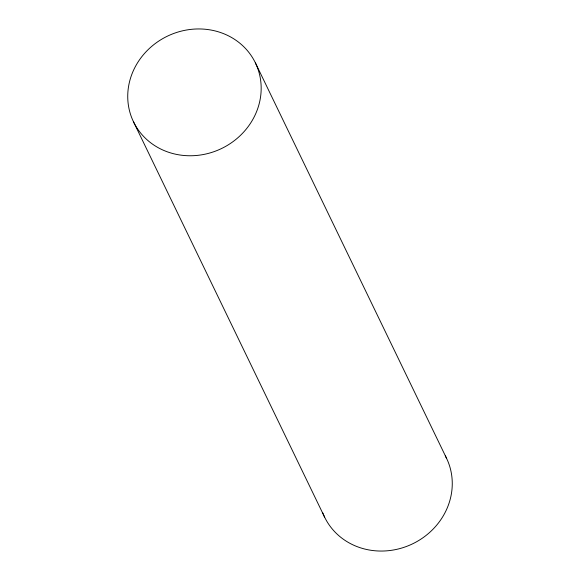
<?xml version="1.0" encoding="UTF-8"?>
<svg xmlns="http://www.w3.org/2000/svg" width="580" height="580" viewBox="0 0 580 580"><rect width="100%" height="100%" fill="white"/><g stroke="black" fill="none" stroke-linecap="round" stroke-linejoin="round"><path stroke-width="0.87" d="M255.454 62.988A67.7 62.364 -25.8 0 1 187.369 155.708A67.7 62.364 -25.8 0 1 140.541 58.37A67.7 62.364 -25.8 0 1 255.454 62.988L446.542 458.28M133.458 121.72L324.546 517.012M445.317 455.873A67.7 62.364 -25.8 0 1 411.691 544.265A67.7 62.364 -25.8 0 1 322.748 512.865"/></g></svg>
